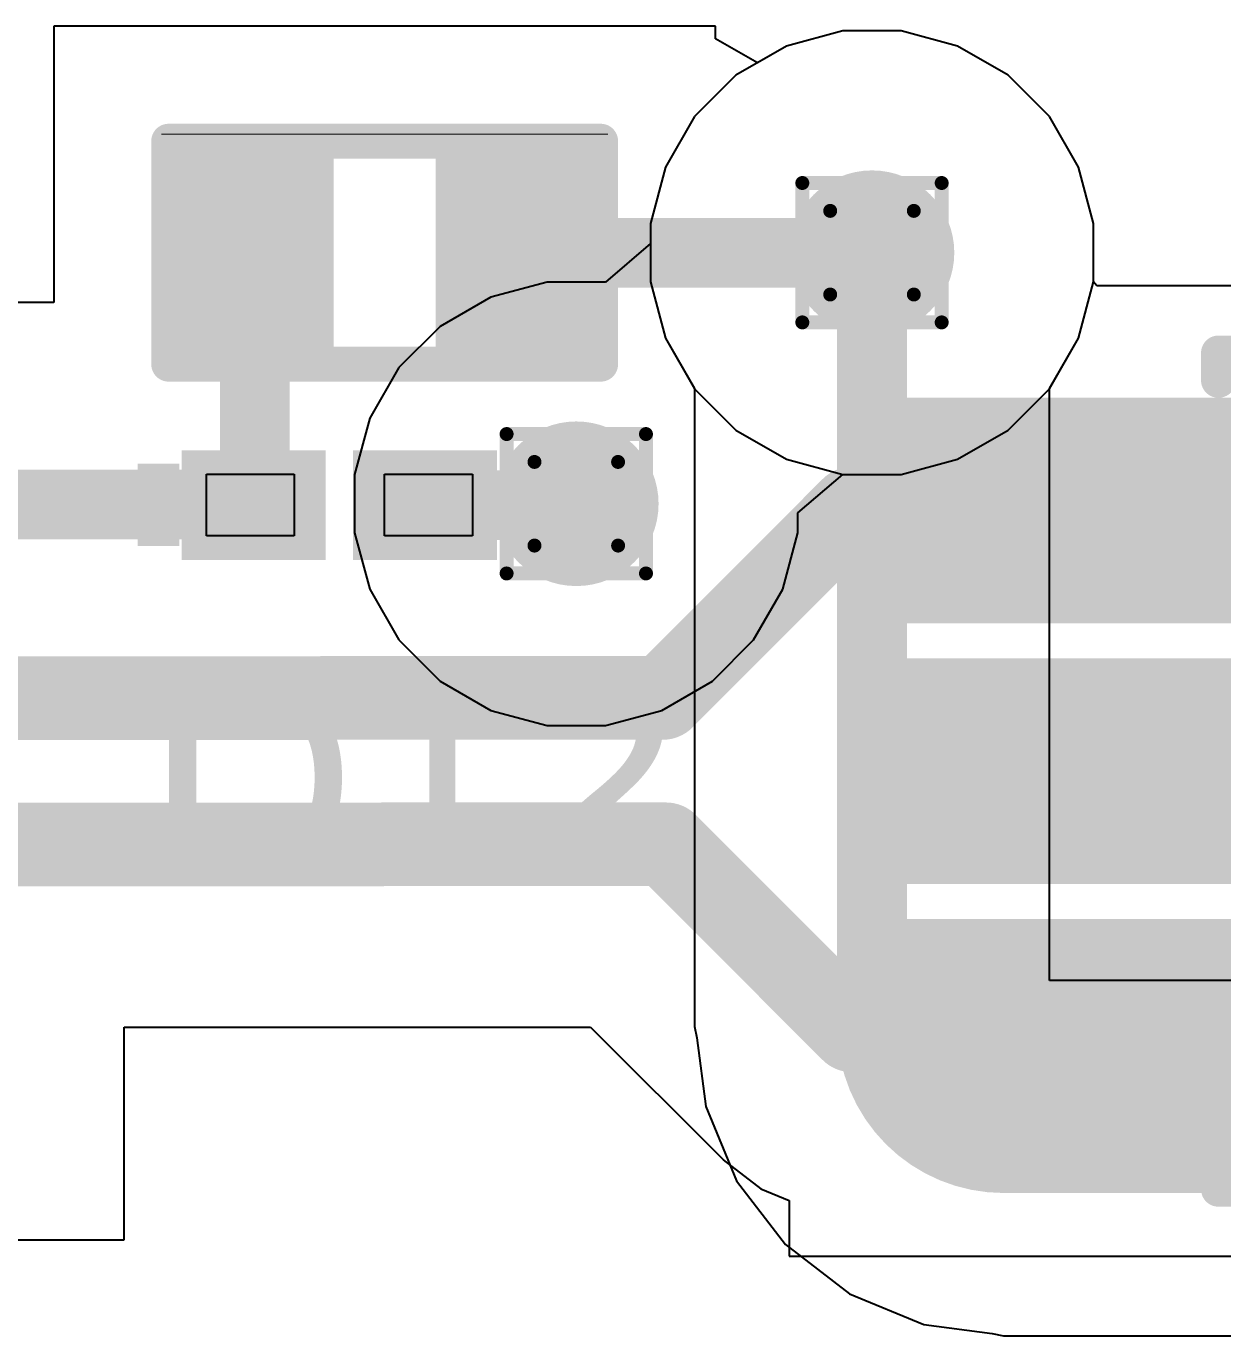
# Model space of a CAD drawing. Header units: inches. Extents: x -5 to 230, y -4 to 159.
# Drawn here: x 2.334 to 6.696, y 26.492 to 31.264 of the extents above; entities that cross this region are included whole.
import ezdxf

# ---------------------------------------------------------------- set-up
doc = ezdxf.new("R2010")
doc.units = ezdxf.units.IN
for name, color, linetype in [('Bottom Layer', 5, 'Continuous'), ('Drill Drawing', 1, 'Continuous'), ('Layer 1', 16, 'Continuous'), ('Layer 2', 76, 'Continuous'), ('Top Layer', 1, 'Continuous'), ('Top Overlay', 2, 'Continuous'), ('Top Paste', 8, 'Continuous'), ('Top Solder', 216, 'Continuous'), ('Via Holes', 16, 'Continuous')]:
    doc.layers.add(name, color=color, linetype=linetype)
doc.styles.add('Arial', font='', dxfattribs={"height": 0.2})
doc.styles.get('Arial').set_extended_font_data('Arial')

# ---------------------------------------------------------------- blocks, each defined once
blk = doc.blocks.new('SOT_23_6_70')
at = {"layer": 'Top Layer'}
for points in [[(-1.91999743, 1.26000002), (-0.69999733, 1.26000002), (-0.69999733, 0.64000126), (-1.91999743, 0.64000126)], [(0.70000241, 1.26000002), (1.92000251, 1.26000002), (1.92000251, 0.64000126), (0.70000241, 0.64000126)], [(-1.91999743, 0.30999938), (-0.69999733, 0.30999938), (-0.69999733, -0.30999938), (-1.91999743, -0.30999938)], [(0.70000241, 0.30999938), (1.92000251, 0.30999938), (1.92000251, -0.30999938), (0.70000241, -0.30999938)], [(-1.91999743, -0.64000126), (-0.69999733, -0.64000126), (-0.69999733, -1.26000002), (-1.91999743, -1.26000002)], [(0.70000241, -0.64000126), (1.92000251, -0.64000126), (1.92000251, -1.26000002), (0.70000241, -1.26000002)]]:
    blk.add_hatch(color=1, dxfattribs=at).paths.add_polyline_path(points)
at = {"layer": 'Top Paste'}
for points in [[(-1.91999743, 1.26000002), (-0.69999733, 1.26000002), (-0.69999733, 0.64000126), (-1.91999743, 0.64000126)], [(0.70000241, 1.26000002), (1.92000251, 1.26000002), (1.92000251, 0.64000126), (0.70000241, 0.64000126)], [(-1.91999743, 0.30999938), (-0.69999733, 0.30999938), (-0.69999733, -0.30999938), (-1.91999743, -0.30999938)], [(0.70000241, 0.30999938), (1.92000251, 0.30999938), (1.92000251, -0.30999938), (0.70000241, -0.30999938)], [(-1.91999743, -0.64000126), (-0.69999733, -0.64000126), (-0.69999733, -1.26000002), (-1.91999743, -1.26000002)], [(0.70000241, -0.64000126), (1.92000251, -0.64000126), (1.92000251, -1.26000002), (0.70000241, -1.26000002)]]:
    blk.add_hatch(color=8, dxfattribs=at).paths.add_polyline_path(points)
at = {"layer": 'Top Solder'}
for points in [[(-2.02159743, 1.36160002), (-0.59839733, 1.36160002), (-0.59839733, 0.53840126), (-2.02159743, 0.53840126)], [(0.5984024099999999, 1.36160002), (2.02160251, 1.36160002), (2.02160251, 0.53840126), (0.5984024099999999, 0.53840126)], [(-2.02159743, 0.41159938), (-0.59839733, 0.41159938), (-0.59839733, -0.41159938), (-2.02159743, -0.41159938)], [(0.5984024099999999, 0.41159938), (2.02160251, 0.41159938), (2.02160251, -0.41159938), (0.5984024099999999, -0.41159938)], [(-2.02159743, -0.53840126), (-0.59839733, -0.53840126), (-0.59839733, -1.36160002), (-2.02159743, -1.36160002)], [(0.5984024099999999, -0.53840126), (2.02160251, -0.53840126), (2.02160251, -1.36160002), (0.5984024099999999, -1.36160002)]]:
    blk.add_hatch(color=216, dxfattribs=at).paths.add_polyline_path(points)
at = {"layer": 'Top Overlay'}
for points in [[(-0.889, 1.524, 0.127, 0.127, 0), (-0.889, 1.4240002, 0.127, 0.127, 0)], [(0.8636, 1.524, 0.127, 0.127, 0), (-0.889, 1.524, 0.127, 0.127, 0)], [(0.8636, 1.524, 0.127, 0.127, 0), (0.8636, 1.4240002, 0.127, 0.127, 0)], [(-2.1844, 1.0922, 0.127, 0.127, 0), (-2.1844, 0.8382, 0.127, 0.127, 0)], [(-2.0574, 0.9652, 0.127, 0.127, 0), (-2.1844, 1.0922, 0.127, 0.127, 0)], [(-2.0574, 0.9652, 0.127, 0.127, 0), (-2.1844, 0.8382, 0.127, 0.127, 0)], [(-0.889, -1.4240002, 0.127, 0.127, 0), (-0.889, -1.524, 0.127, 0.127, 0)], [(0.8636, -1.4240002, 0.127, 0.127, 0), (0.8636, -1.524, 0.127, 0.127, 0)], [(0.8636, -1.524, 0.127, 0.127, 0), (-0.889, -1.524, 0.127, 0.127, 0)]]:
    blk.add_lwpolyline(points, format="xyseb", dxfattribs=at)
for points in [[(-0.9207499999999998, 1.524, 0.0635, 0.0635, 1), (-0.85725, 1.524, 0.0635, 0.0635, 1)], [(-0.9207499999999998, 1.524, 0.0635, 0.0635, 1), (-0.85725, 1.524, 0.0635, 0.0635, 1)], [(0.83185, 1.524, 0.0635, 0.0635, 1), (0.8953499999999999, 1.524, 0.0635, 0.0635, 1)], [(0.83185, 1.524, 0.0635, 0.0635, 1), (0.8953499999999999, 1.524, 0.0635, 0.0635, 1)], [(-0.9207499999999998, 1.4240002, 0.0635, 0.0635, 1), (-0.85725, 1.4240002, 0.0635, 0.0635, 1)], [(0.83185, 1.4240002, 0.0635, 0.0635, 1), (0.8953499999999999, 1.4240002, 0.0635, 0.0635, 1)], [(-2.21615, 1.0922, 0.0635, 0.0635, 1), (-2.15265, 1.0922, 0.0635, 0.0635, 1)], [(-2.21615, 1.0922, 0.0635, 0.0635, 1), (-2.15265, 1.0922, 0.0635, 0.0635, 1)], [(-2.08915, 0.9652, 0.0635, 0.0635, 1), (-2.02565, 0.9652, 0.0635, 0.0635, 1)], [(-2.08915, 0.9652, 0.0635, 0.0635, 1), (-2.02565, 0.9652, 0.0635, 0.0635, 1)], [(-2.21615, 0.8382, 0.0635, 0.0635, 1), (-2.15265, 0.8382, 0.0635, 0.0635, 1)], [(-2.21615, 0.8382, 0.0635, 0.0635, 1), (-2.15265, 0.8382, 0.0635, 0.0635, 1)], [(-0.9207499999999998, -1.4240002, 0.0635, 0.0635, 1), (-0.85725, -1.4240002, 0.0635, 0.0635, 1)], [(0.83185, -1.4240002, 0.0635, 0.0635, 1), (0.8953499999999999, -1.4240002, 0.0635, 0.0635, 1)], [(-0.9207499999999998, -1.524, 0.0635, 0.0635, 1), (-0.85725, -1.524, 0.0635, 0.0635, 1)], [(-0.9207499999999998, -1.524, 0.0635, 0.0635, 1), (-0.85725, -1.524, 0.0635, 0.0635, 1)], [(0.83185, -1.524, 0.0635, 0.0635, 1), (0.8953499999999999, -1.524, 0.0635, 0.0635, 1)], [(0.83185, -1.524, 0.0635, 0.0635, 1), (0.8953499999999999, -1.524, 0.0635, 0.0635, 1)]]:
    blk.add_lwpolyline(points, format="xyseb", close=True, dxfattribs=at)
blk = doc.blocks.new('R___0402_134')
at = {"layer": 'Top Layer'}
for points in [[(-0.6985, -0.3175), (-0.6985, 0.3175), (-0.2412999999999999, 0.3175), (-0.2413, -0.3175)], [(0.2412999999999999, -0.3175), (0.2413, 0.3175), (0.6985, 0.3175), (0.6985, -0.3175)]]:
    blk.add_hatch(color=1, dxfattribs=at).paths.add_polyline_path(points)
at = {"layer": 'Top Paste'}
for points in [[(-0.6985, -0.3175), (-0.6985, 0.3175), (-0.2412999999999999, 0.3175), (-0.2413, -0.3175)], [(0.2412999999999999, -0.3175), (0.2413, 0.3175), (0.6985, 0.3175), (0.6985, -0.3175)]]:
    blk.add_hatch(color=8, dxfattribs=at).paths.add_polyline_path(points)
at = {"layer": 'Top Solder'}
for points in [[(-0.75350116, -0.37250116), (-0.75350116, 0.37250116), (-0.1862988399999999, 0.37250116), (-0.18629884, -0.37250116)], [(0.1862988399999999, -0.37250116), (0.18629884, 0.37250116), (0.75350116, 0.37250116), (0.75350116, -0.37250116)]]:
    blk.add_hatch(color=216, dxfattribs=at).paths.add_polyline_path(points)
at = {"layer": 'Top Overlay'}
for points in [[(0.7874, 0.4064, 0.127, 0.127, 0), (-0.7874, 0.4064, 0.127, 0.127, 0)], [(-0.7874, 0.4064, 0.127, 0.127, 0), (-0.7874, -0.4064, 0.127, 0.127, 0)], [(0.7874, 0.4064, 0.127, 0.127, 0), (0.7874, -0.4064, 0.127, 0.127, 0)], [(0.7874, -0.4064, 0.127, 0.127, 0), (-0.7874, -0.4064, 0.127, 0.127, 0)], [(0.8128, -0.4318, 0.0032258, 0.0032258, 0), (-0.8128, -0.4318, 0.0032258, 0.0032258, 0)]]:
    blk.add_lwpolyline(points, format="xyseb", dxfattribs=at)
for points in [[(-0.8191499999999999, 0.4064, 0.0635, 0.0635, 1), (-0.7556499999999999, 0.4064, 0.0635, 0.0635, 1)], [(-0.8191499999999999, 0.4064, 0.0635, 0.0635, 1), (-0.7556499999999999, 0.4064, 0.0635, 0.0635, 1)], [(0.7556499999999999, 0.4064, 0.0635, 0.0635, 1), (0.8191499999999999, 0.4064, 0.0635, 0.0635, 1)], [(0.7556499999999999, 0.4064, 0.0635, 0.0635, 1), (0.8191499999999999, 0.4064, 0.0635, 0.0635, 1)], [(-0.8191499999999999, -0.4064, 0.0635, 0.0635, 1), (-0.7556499999999999, -0.4064, 0.0635, 0.0635, 1)], [(-0.8191499999999999, -0.4064, 0.0635, 0.0635, 1), (-0.7556499999999999, -0.4064, 0.0635, 0.0635, 1)], [(0.7556499999999999, -0.4064, 0.0635, 0.0635, 1), (0.8191499999999999, -0.4064, 0.0635, 0.0635, 1)], [(0.7556499999999999, -0.4064, 0.0635, 0.0635, 1), (0.8191499999999999, -0.4064, 0.0635, 0.0635, 1)], [(-0.81360518, -0.4318, 0.0016129, 0.0016129, 1), (-0.8119948199999999, -0.4318, 0.0016129, 0.0016129, 1)], [(0.8119948199999999, -0.4318, 0.0016129, 0.0016129, 1), (0.81360518, -0.4318, 0.0016129, 0.0016129, 1)]]:
    blk.add_lwpolyline(points, format="xyseb", close=True, dxfattribs=at)
blk = doc.blocks.new('D_____0201_209')
at = {"layer": 'Top Layer'}
for points in [[(-0.52499895, 0.1499997), (-0.09999852999999999, 0.1499997), (-0.09999852999999999, -0.1499997), (-0.52499895, -0.1499997)], [(0.09999852999999999, 0.1499997), (0.52499895, 0.1499997), (0.52499895, -0.1499997), (0.09999852999999999, -0.1499997)]]:
    blk.add_hatch(color=1, dxfattribs=at).paths.add_polyline_path(points)
at = {"layer": 'Top Overlay'}
blk.add_hatch(color=2, dxfattribs=at).paths.add_polyline_path([(-0.7355128799999999, -0.14936978), (-0.58311288, -0.14936978), (-0.58311288, 0.15062962), (-0.7355128799999999, 0.15062962)])
at = {"layer": 'Top Solder'}
for points in [[(-0.5749988500000001, 0.1999996), (-0.04999863, 0.1999996), (-0.04999863, -0.1999996), (-0.5749988500000001, -0.1999996)], [(0.04999863, 0.1999996), (0.5749988500000001, 0.1999996), (0.5749988500000001, -0.1999996), (0.04999863, -0.1999996)]]:
    blk.add_hatch(color=216, dxfattribs=at).paths.add_polyline_path(points)
at = {"layer": 'Top Paste'}
for p, q in [((-0.4850003, -0.11249914), (-0.4850003, 0.11249914)), ((-0.4850003, 0.11249914), (-0.16500094, 0.11249914)), ((-0.16500094, 0.11249914), (-0.16500094, -0.11249914)), ((0.16500094, -0.11249914), (0.16500094, 0.11249914)), ((0.16500094, 0.11249914), (0.4850003, 0.11249914)), ((0.4850003, 0.11249914), (0.4850003, -0.11249914)), ((-0.16500094, -0.11249914), (-0.4850003, -0.11249914)), ((0.4850003, -0.11249914), (0.16500094, -0.11249914))]:
    blk.add_line(p, q, dxfattribs=at)

msp = doc.modelspace()

# ---------------------------------------------------------------- hatches: boundary and pattern name
at = {"layer": 'Bottom Layer'}
h = msp.add_hatch(color=5, dxfattribs=at)
edge = h.paths.add_edge_path()
edge.add_arc((5.41727644, 30.43894852), 0.2999994, 0, 360)
h = msp.add_hatch(color=5, dxfattribs=at)
edge = h.paths.add_edge_path()
edge.add_arc((4.33932838, 29.52397448), 0.2999994, 0, 360)
at = {"layer": 'Layer 1'}
h = msp.add_hatch(color=16, dxfattribs=at)
edge = h.paths.add_edge_path()
edge.add_arc((5.41727644, 30.43894852), 0.2999994, 0, 360)
h = msp.add_hatch(color=16, dxfattribs=at)
edge = h.paths.add_edge_path()
edge.add_arc((4.33932838, 29.52397448), 0.2999994, 0, 360)
at = {"layer": 'Layer 2'}
h = msp.add_hatch(color=76, dxfattribs=at)
edge = h.paths.add_edge_path()
edge.add_arc((5.41727644, 30.43894852), 0.2999994, 0, 360)
h = msp.add_hatch(color=76, dxfattribs=at)
edge = h.paths.add_edge_path()
edge.add_arc((4.33932838, 29.52397448), 0.2999994, 0, 360)
at = {"layer": 'Top Layer'}
h = msp.add_hatch(color=1, dxfattribs=at)
edge = h.paths.add_edge_path()
edge.add_arc((5.41727644, 30.43894852), 0.2999994, 0, 360)
h = msp.add_hatch(color=1, dxfattribs=at)
edge = h.paths.add_edge_path()
edge.add_arc((4.33932838, 29.52397448), 0.2999994, 0, 360)
at = {"layer": 'Via Holes'}
h = msp.add_hatch(color=7, dxfattribs=at)
edge = h.paths.add_edge_path()
edge.add_arc((5.41727644, 30.43894852), 0.1499997, 0, 360)
h = msp.add_hatch(color=7, dxfattribs=at)
edge = h.paths.add_edge_path()
edge.add_arc((4.33932838, 29.52397448), 0.1499997, 0, 360)

# ---------------------------------------------------------------- linework, layer by layer
at = {"layer": 'Bottom Layer'}
for p, q in [((5.31090124, 31.24694792), (5.1054, 31.19188326)), ((5.52365164, 31.24694792), (5.31090124, 31.24694792)), ((5.72915288, 31.19188326), (5.52365164, 31.24694792)), ((5.1054, 31.19188326), (4.92115348, 31.08550806)), ((5.913399399999999, 31.08550806), (5.72915288, 31.19188326)), ((4.92115348, 31.08550806), (4.7707169, 30.93507147999999)), ((6.063835979999999, 30.93507147999999), (5.913399399999999, 31.08550806)), ((4.7707169, 30.93507147999999), (4.6643417, 30.75082496)), ((6.170211179999999, 30.75082496), (6.063835979999999, 30.93507147999999)), ((4.6643417, 30.75082496), (4.60927704, 30.54532372)), ((6.225275839999999, 30.54532372), (6.170211179999999, 30.75082496)), ((4.60927704, 30.54532372), (4.60927704, 30.33257331999999)), ((6.225275839999999, 30.33257331999999), (6.225275839999999, 30.54532372)), ((4.60927704, 30.33257331999999), (4.6643417, 30.12707208)), ((6.170211179999999, 30.12707208), (6.225275839999999, 30.33257331999999)), ((4.6643417, 30.12707208), (4.76983552, 29.9443521)), ((6.06471736, 29.9443521), (6.170211179999999, 30.12707208)), ((4.76983552, 29.9443521), (4.76983552, 27.61890336)), ((6.06471736, 27.78647223999999), (6.06471736, 29.9443521)), ((9.459376559999999, 27.78647223999999), (6.06471736, 27.78647223999999)), ((4.76983552, 27.61890336), (4.77818196, 27.57695018)), ((4.77818196, 27.57695018), (4.81097336, 27.32786253999999)), ((4.81097336, 27.32786253999999), (4.92330994, 27.05665912)), ((4.92330994, 27.05665912), (5.10201418, 26.82376906)), ((5.10201418, 26.82376906), (5.334904239999999, 26.64506482)), ((5.334904239999999, 26.64506482), (5.606107659999999, 26.53272824)), ((5.606107659999999, 26.53272824), (5.855195299999999, 26.49993684)), ((5.855195299999999, 26.49993684), (5.897148479999999, 26.4915904)), ((5.897148479999999, 26.4915904), (23.1950006, 26.4915904))]:
    msp.add_line(p, q, dxfattribs=at)
for points in [[(5.41727644, 27.61890336, 0.254, 0.254, 0), (5.41727644, 30.43894852, 0.254, 0.254, 0)], [(5.897148479999999, 27.13903132, 0.254, 0.254, -0.4142135623730951), (5.41727644, 27.61890336, 0.254, 0.254, 0)], [(5.897148479999999, 27.13903132, 0.254, 0.254, 0), (31.1600088, 27.13903132, 0.254, 0.254, 0)]]:
    msp.add_lwpolyline(points, format="xyseb", dxfattribs=at)
for points in [[(5.35377644, 30.43894852, 0.127, 0.127, 1), (5.48077644, 30.43894852, 0.127, 0.127, 1)], [(5.35377644, 27.61890336, 0.127, 0.127, 1), (5.48077644, 27.61890336, 0.127, 0.127, 1)], [(5.35377644, 27.61890336, 0.127, 0.127, 1), (5.48077644, 27.61890336, 0.127, 0.127, 1)], [(5.83364848, 27.13903132, 0.127, 0.127, 1), (5.96064848, 27.13903132, 0.127, 0.127, 1)], [(5.83364848, 27.13903132, 0.127, 0.127, 1), (5.96064848, 27.13903132, 0.127, 0.127, 1)]]:
    msp.add_lwpolyline(points, format="xyseb", close=True, dxfattribs=at)
at = {"layer": 'Drill Drawing'}
for points in [[(5.16327644, 30.69294852, 0.0508, 0.0508, 0), (5.67127644, 30.69294852, 0.0508, 0.0508, 0)], [(5.16327644, 30.18494852, 0.0508, 0.0508, 0), (5.16327644, 30.69294852, 0.0508, 0.0508, 0)], [(5.67127644, 30.18494852, 0.0508, 0.0508, 0), (5.67127644, 30.69294852, 0.0508, 0.0508, 0)], [(5.26487644, 30.59134852, 0.0508, 0.0508, 0), (5.569676439999999, 30.59134852, 0.0508, 0.0508, 0)], [(5.26487644, 30.28654852, 0.0508, 0.0508, 0), (5.26487644, 30.59134852, 0.0508, 0.0508, 0)], [(5.569676439999999, 30.28654852, 0.0508, 0.0508, 0), (5.569676439999999, 30.59134852, 0.0508, 0.0508, 0)], [(5.26487644, 30.28654852, 0.0508, 0.0508, 0), (5.569676439999999, 30.28654852, 0.0508, 0.0508, 0)], [(5.16327644, 30.18494852, 0.0508, 0.0508, 0), (5.67127644, 30.18494852, 0.0508, 0.0508, 0)], [(4.08532838, 29.77797448, 0.0508, 0.0508, 0), (4.593328379999999, 29.77797448, 0.0508, 0.0508, 0)], [(4.08532838, 29.26997448, 0.0508, 0.0508, 0), (4.08532838, 29.77797448, 0.0508, 0.0508, 0)], [(4.593328379999999, 29.26997448, 0.0508, 0.0508, 0), (4.593328379999999, 29.77797448, 0.0508, 0.0508, 0)], [(4.18692838, 29.67637448, 0.0508, 0.0508, 0), (4.49172838, 29.67637448, 0.0508, 0.0508, 0)], [(4.18692838, 29.37157448, 0.0508, 0.0508, 0), (4.18692838, 29.67637448, 0.0508, 0.0508, 0)], [(4.49172838, 29.37157448, 0.0508, 0.0508, 0), (4.49172838, 29.67637448, 0.0508, 0.0508, 0)], [(4.18692838, 29.37157448, 0.0508, 0.0508, 0), (4.49172838, 29.37157448, 0.0508, 0.0508, 0)], [(4.08532838, 29.26997448, 0.0508, 0.0508, 0), (4.593328379999999, 29.26997448, 0.0508, 0.0508, 0)]]:
    msp.add_lwpolyline(points, format="xyseb", dxfattribs=at)
for points in [[(5.15057644, 30.69294852, 0.0254, 0.0254, 1), (5.175976439999999, 30.69294852, 0.0254, 0.0254, 1)], [(5.15057644, 30.69294852, 0.0254, 0.0254, 1), (5.175976439999999, 30.69294852, 0.0254, 0.0254, 1)], [(5.658576439999999, 30.69294852, 0.0254, 0.0254, 1), (5.683976439999999, 30.69294852, 0.0254, 0.0254, 1)], [(5.658576439999999, 30.69294852, 0.0254, 0.0254, 1), (5.683976439999999, 30.69294852, 0.0254, 0.0254, 1)], [(5.25217644, 30.59134852, 0.0254, 0.0254, 1), (5.27757644, 30.59134852, 0.0254, 0.0254, 1)], [(5.25217644, 30.59134852, 0.0254, 0.0254, 1), (5.27757644, 30.59134852, 0.0254, 0.0254, 1)], [(5.55697644, 30.59134852, 0.0254, 0.0254, 1), (5.582376439999999, 30.59134852, 0.0254, 0.0254, 1)], [(5.55697644, 30.59134852, 0.0254, 0.0254, 1), (5.582376439999999, 30.59134852, 0.0254, 0.0254, 1)], [(5.25217644, 30.28654852, 0.0254, 0.0254, 1), (5.27757644, 30.28654852, 0.0254, 0.0254, 1)], [(5.25217644, 30.28654852, 0.0254, 0.0254, 1), (5.27757644, 30.28654852, 0.0254, 0.0254, 1)], [(5.55697644, 30.28654852, 0.0254, 0.0254, 1), (5.582376439999999, 30.28654852, 0.0254, 0.0254, 1)], [(5.55697644, 30.28654852, 0.0254, 0.0254, 1), (5.582376439999999, 30.28654852, 0.0254, 0.0254, 1)], [(5.15057644, 30.18494852, 0.0254, 0.0254, 1), (5.175976439999999, 30.18494852, 0.0254, 0.0254, 1)], [(5.15057644, 30.18494852, 0.0254, 0.0254, 1), (5.175976439999999, 30.18494852, 0.0254, 0.0254, 1)], [(5.658576439999999, 30.18494852, 0.0254, 0.0254, 1), (5.683976439999999, 30.18494852, 0.0254, 0.0254, 1)], [(5.658576439999999, 30.18494852, 0.0254, 0.0254, 1), (5.683976439999999, 30.18494852, 0.0254, 0.0254, 1)], [(4.072628379999999, 29.77797448, 0.0254, 0.0254, 1), (4.09802838, 29.77797448, 0.0254, 0.0254, 1)], [(4.072628379999999, 29.77797448, 0.0254, 0.0254, 1), (4.09802838, 29.77797448, 0.0254, 0.0254, 1)], [(4.580628379999999, 29.77797448, 0.0254, 0.0254, 1), (4.60602838, 29.77797448, 0.0254, 0.0254, 1)], [(4.580628379999999, 29.77797448, 0.0254, 0.0254, 1), (4.60602838, 29.77797448, 0.0254, 0.0254, 1)], [(4.17422838, 29.67637448, 0.0254, 0.0254, 1), (4.19962838, 29.67637448, 0.0254, 0.0254, 1)], [(4.17422838, 29.67637448, 0.0254, 0.0254, 1), (4.19962838, 29.67637448, 0.0254, 0.0254, 1)], [(4.479028379999999, 29.67637448, 0.0254, 0.0254, 1), (4.504428379999999, 29.67637448, 0.0254, 0.0254, 1)], [(4.479028379999999, 29.67637448, 0.0254, 0.0254, 1), (4.504428379999999, 29.67637448, 0.0254, 0.0254, 1)], [(4.17422838, 29.37157448, 0.0254, 0.0254, 1), (4.19962838, 29.37157448, 0.0254, 0.0254, 1)], [(4.17422838, 29.37157448, 0.0254, 0.0254, 1), (4.19962838, 29.37157448, 0.0254, 0.0254, 1)], [(4.479028379999999, 29.37157448, 0.0254, 0.0254, 1), (4.504428379999999, 29.37157448, 0.0254, 0.0254, 1)], [(4.479028379999999, 29.37157448, 0.0254, 0.0254, 1), (4.504428379999999, 29.37157448, 0.0254, 0.0254, 1)], [(4.072628379999999, 29.26997448, 0.0254, 0.0254, 1), (4.09802838, 29.26997448, 0.0254, 0.0254, 1)], [(4.072628379999999, 29.26997448, 0.0254, 0.0254, 1), (4.09802838, 29.26997448, 0.0254, 0.0254, 1)], [(4.580628379999999, 29.26997448, 0.0254, 0.0254, 1), (4.60602838, 29.26997448, 0.0254, 0.0254, 1)], [(4.580628379999999, 29.26997448, 0.0254, 0.0254, 1), (4.60602838, 29.26997448, 0.0254, 0.0254, 1)]]:
    msp.add_lwpolyline(points, format="xyseb", close=True, dxfattribs=at)
at = {"layer": 'Layer 1'}
for p, q in [((5.31090124, 31.24694792), (5.1054, 31.19188326)), ((5.52365164, 31.24694792), (5.31090124, 31.24694792)), ((5.72915288, 31.19188326), (5.52365164, 31.24694792)), ((5.1054, 31.19188326), (4.92115348, 31.08550806)), ((5.913399399999999, 31.08550806), (5.72915288, 31.19188326)), ((4.92115348, 31.08550806), (4.7707169, 30.93507147999999)), ((6.063835979999999, 30.93507147999999), (5.913399399999999, 31.08550806)), ((4.7707169, 30.93507147999999), (4.6643417, 30.75082496)), ((6.170211179999999, 30.75082496), (6.063835979999999, 30.93507147999999)), ((4.6643417, 30.75082496), (4.60927704, 30.54532372)), ((6.225275839999999, 30.54532372), (6.170211179999999, 30.75082496)), ((4.60927704, 30.54532372), (4.60927704, 30.33257331999999)), ((6.225275839999999, 30.33257331999999), (6.225275839999999, 30.54532372)), ((4.60927704, 30.33257331999999), (4.6643417, 30.12707208)), ((6.170211179999999, 30.12707208), (6.225275839999999, 30.33257331999999)), ((4.6643417, 30.12707208), (4.7707169, 29.94282556)), ((6.063835979999999, 29.94282556), (6.170211179999999, 30.12707208)), ((4.7707169, 29.94282556), (4.92115348, 29.79238898)), ((5.913399399999999, 29.79238898), (6.063835979999999, 29.94282556)), ((4.92115348, 29.79238898), (5.1054, 29.68601378)), ((5.72915288, 29.68601378), (5.913399399999999, 29.79238898)), ((5.1054, 29.68601378), (5.31090124, 29.63094912)), ((5.52365164, 29.63094912), (5.72915288, 29.68601378)), ((5.31090124, 29.63094912), (5.52365164, 29.63094912))]:
    msp.add_line(p, q, dxfattribs=at)
at = {"layer": 'Layer 2'}
for p, q in [((5.31090124, 31.24694792), (5.1054, 31.19188326)), ((5.52365164, 31.24694792), (5.31090124, 31.24694792)), ((5.72915288, 31.19188326), (5.52365164, 31.24694792)), ((5.1054, 31.19188326), (4.92115348, 31.08550806)), ((5.913399399999999, 31.08550806), (5.72915288, 31.19188326)), ((4.92115348, 31.08550806), (4.7707169, 30.93507147999999)), ((6.063835979999999, 30.93507147999999), (5.913399399999999, 31.08550806)), ((4.7707169, 30.93507147999999), (4.6643417, 30.75082496)), ((6.170211179999999, 30.75082496), (6.063835979999999, 30.93507147999999)), ((4.6643417, 30.75082496), (4.60927704, 30.54532372)), ((6.225275839999999, 30.54532372), (6.170211179999999, 30.75082496)), ((4.60927704, 30.54532372), (4.60927704, 30.47221744)), ((6.225275839999999, 30.33257331999999), (6.225275839999999, 30.54532372)), ((4.60927704, 30.47221744), (4.4457112, 30.3319815)), ((4.23295318, 30.33197388), (4.02745194, 30.27690922)), ((4.4435141, 30.33197388), (4.23295318, 30.33197388)), ((4.4457112, 30.3319815), (4.4435141, 30.33197388)), ((6.170211179999999, 30.12707208), (6.225275839999999, 30.33257331999999)), ((4.02745194, 30.27690922), (3.84320542, 30.17053402)), ((3.84320542, 30.17053402), (3.69276884, 30.02009744)), ((6.063835979999999, 29.94282556), (6.170211179999999, 30.12707208)), ((3.69276884, 30.02009744), (3.58639364, 29.83585092)), ((5.913399399999999, 29.79238898), (6.063835979999999, 29.94282556)), ((3.58639364, 29.83585092), (3.53132898, 29.63034968)), ((5.72915288, 29.68601378), (5.913399399999999, 29.79238898)), ((5.52365164, 29.63094912), (5.72915288, 29.68601378)), ((3.53132898, 29.63034968), (3.53132898, 29.41759928)), ((5.147327779999999, 29.49070556), (5.31089362, 29.6309415)), ((5.31089362, 29.6309415), (5.31309072, 29.63094912)), ((5.31309072, 29.63094912), (5.52365164, 29.63094912)), ((5.147327779999999, 29.41759928), (5.147327779999999, 29.49070556)), ((3.53132898, 29.41759928), (3.58639364, 29.21209804)), ((5.092263119999999, 29.21209804), (5.147327779999999, 29.41759928)), ((3.58639364, 29.21209804), (3.69276884, 29.02785152)), ((4.98588792, 29.02785152), (5.092263119999999, 29.21209804)), ((3.69276884, 29.02785152), (3.84320542, 28.87741494)), ((4.83545134, 28.87741494), (4.98588792, 29.02785152)), ((3.84320542, 28.87741494), (4.02745194, 28.77103974)), ((4.65120482, 28.77103974), (4.83545134, 28.87741494)), ((4.02745194, 28.77103974), (4.23295318, 28.71597508)), ((4.44570358, 28.71597508), (4.65120482, 28.77103974)), ((4.23295318, 28.71597508), (4.44570358, 28.71597508))]:
    msp.add_line(p, q, dxfattribs=at)
at = {"layer": 'Top Layer'}
for p, q in [((4.84732838, 31.26444852), (2.43432838, 31.26444852)), ((2.43432838, 31.26444852), (2.43432838, 30.25698038)), ((4.84732838, 31.21886314), (4.84732838, 31.26444852)), ((4.99972838, 31.130875), (4.84732838, 31.21886314)), ((5.31090124, 31.24694792), (5.1054, 31.19188326)), ((5.52365164, 31.24694792), (5.31090124, 31.24694792)), ((5.72915288, 31.19188326), (5.52365164, 31.24694792)), ((5.1054, 31.19188326), (4.99972838, 31.130875)), ((5.913399399999999, 31.08550806), (5.72915288, 31.19188326)), ((6.063835979999999, 30.93507147999999), (5.913399399999999, 31.08550806)), ((6.170211179999999, 30.75082496), (6.063835979999999, 30.93507147999999)), ((6.225275839999999, 30.54532372), (6.170211179999999, 30.75082496)), ((6.225275839999999, 30.33257586), (6.225275839999999, 30.54532372)), ((6.2367668, 30.31760002), (6.225275839999999, 30.33257586)), ((7.351796319999999, 30.31760002), (6.2367668, 30.31760002)), ((2.43432838, 30.25698038), (0.17508474, 30.25698038)), ((2.69108174, 26.84101058), (2.69108174, 27.61619572)), ((2.69108174, 27.61619572), (3.62971842, 27.61619572)), ((3.62971842, 27.61619572), (3.62973874, 27.61619318)), ((3.62973874, 27.61619318), (3.63434884, 27.61680024)), ((3.63434884, 27.61680024), (4.39086752, 27.61680024)), ((4.39086752, 27.61680024), (4.874133, 27.1335373)), ((4.874133, 27.1335373), (4.874140619999999, 27.13352714)), ((4.874140619999999, 27.13352714), (5.012095639999999, 27.02767264)), ((5.012095639999999, 27.02767264), (5.11579876, 26.98471616)), ((5.11579876, 26.98471616), (5.11579876, 26.78159998)), ((0.17508474, 26.84101058), (2.69108174, 26.84101058)), ((5.11579876, 26.78159998), (7.351796319999999, 26.78159998))]:
    msp.add_line(p, q, dxfattribs=at)
for points in [[(3.16712854, 30.43514868, 0.254, 0.254, 0), (3.17092838, 30.43894852, 0.254, 0.254, 0)], [(3.16712854, 29.52298896, 0.254, 0.254, 0), (3.16712854, 30.43514868, 0.254, 0.254, 0)], [(4.110728379999999, 30.43894852, 0.254, 0.254, 0), (5.41727644, 30.43894852, 0.254, 0.254, 0)], [(1.43547592, 29.5215818, 0.254, 0.254, 0), (3.16093602, 29.5215818, 0.254, 0.254, 0)], [(3.16093602, 29.5215818, 0.254, 0.254, 0), (3.1633287, 29.51918912, 0.254, 0.254, 0)], [(3.1633287, 29.51918912, 0.254, 0.254, 0), (3.16712854, 29.52298896, 0.254, 0.254, 0)], [(3.788326179999999, 29.51918912, 0.254, 0.254, 0), (4.33932838, 29.51918912, 0.254, 0.254, 0)], [(3.788326179999999, 29.51918912, 0.254, 0.254, 0), (3.80322074, 29.50429456, 0.254, 0.254, 0)], [(4.33932838, 29.51918912, 0.254, 0.254, 0), (4.33932838, 29.52397448, 0.254, 0.254, 0)], [(4.65504276, 28.8163, 0.3048, 0.3048, 0), (5.34514552, 29.50640276, 0.3048, 0.3048, 0)], [(5.34514552, 29.50640276, 0.3048, 0.3048, 0), (6.22699542, 29.50640276, 0.3048, 0.3048, 0)], [(6.22699542, 29.50640276, 0.3048, 0.3048, 0), (6.233797539999999, 29.49960064, 0.3048, 0.3048, 0)], [(1.49137624, 28.81569548, 0.3048, 0.3048, 0), (3.40879938, 28.81569548, 0.3048, 0.3048, 0)], [(3.40879938, 28.81569548, 0.3048, 0.3048, 0), (3.4094039, 28.8163, 0.3048, 0.3048, 0)], [(3.4094039, 28.8163, 0.3048, 0.3048, 0), (4.65504276, 28.8163, 0.3048, 0.3048, 0)], [(1.49137624, 28.28229548, 0.3048, 0.3048, 0), (3.62973874, 28.28229548, 0.3048, 0.3048, 0)], [(3.62973874, 28.28229548, 0.3048, 0.3048, 0), (3.63034326, 28.2829, 0.3048, 0.3048, 0)], [(3.63034326, 28.2829, 0.3048, 0.3048, 0), (4.66677756, 28.2829, 0.3048, 0.3048, 0)], [(4.66677756, 28.2829, 0.3048, 0.3048, 0), (5.34514552, 27.60453204, 0.3048, 0.3048, 0)], [(5.34514552, 27.60453204, 0.3048, 0.3048, 0), (6.22886486, 27.60453204, 0.3048, 0.3048, 0)], [(6.22886486, 27.60453204, 0.3048, 0.3048, 0), (6.231968739999999, 27.60142816, 0.3048, 0.3048, 0)]]:
    msp.add_lwpolyline(points, format="xyseb", dxfattribs=at)
for points in [[(3.10362854, 30.43514868, 0.127, 0.127, 1), (3.23062854, 30.43514868, 0.127, 0.127, 1)], [(3.10362854, 30.43514868, 0.127, 0.127, 1), (3.23062854, 30.43514868, 0.127, 0.127, 1)], [(3.10742838, 30.43894852, 0.127, 0.127, 1), (3.23442838, 30.43894852, 0.127, 0.127, 1)], [(4.04722838, 30.43894852, 0.127, 0.127, 1), (4.17422838, 30.43894852, 0.127, 0.127, 1)], [(5.35377644, 30.43894852, 0.127, 0.127, 1), (5.48077644, 30.43894852, 0.127, 0.127, 1)], [(3.09743602, 29.5215818, 0.127, 0.127, 1), (3.22443602, 29.5215818, 0.127, 0.127, 1)], [(3.09743602, 29.5215818, 0.127, 0.127, 1), (3.22443602, 29.5215818, 0.127, 0.127, 1)], [(3.0998287, 29.51918912, 0.127, 0.127, 1), (3.2268287, 29.51918912, 0.127, 0.127, 1)], [(3.0998287, 29.51918912, 0.127, 0.127, 1), (3.2268287, 29.51918912, 0.127, 0.127, 1)], [(3.10362854, 29.52298896, 0.127, 0.127, 1), (3.23062854, 29.52298896, 0.127, 0.127, 1)], [(3.10362854, 29.52298896, 0.127, 0.127, 1), (3.23062854, 29.52298896, 0.127, 0.127, 1)], [(3.72482618, 29.51918912, 0.127, 0.127, 1), (3.85182618, 29.51918912, 0.127, 0.127, 1)], [(3.72482618, 29.51918912, 0.127, 0.127, 1), (3.85182618, 29.51918912, 0.127, 0.127, 1)], [(4.27582838, 29.52397448, 0.127, 0.127, 1), (4.40282838, 29.52397448, 0.127, 0.127, 1)], [(4.27582838, 29.51918912, 0.127, 0.127, 1), (4.40282838, 29.51918912, 0.127, 0.127, 1)], [(4.27582838, 29.51918912, 0.127, 0.127, 1), (4.40282838, 29.51918912, 0.127, 0.127, 1)], [(5.26894552, 29.50640276, 0.1524, 0.1524, 1), (5.42134552, 29.50640276, 0.1524, 0.1524, 1)], [(5.26894552, 29.50640276, 0.1524, 0.1524, 1), (5.42134552, 29.50640276, 0.1524, 0.1524, 1)], [(6.15079542, 29.50640276, 0.1524, 0.1524, 1), (6.30319542, 29.50640276, 0.1524, 0.1524, 1)], [(6.15079542, 29.50640276, 0.1524, 0.1524, 1), (6.30319542, 29.50640276, 0.1524, 0.1524, 1)], [(6.157597539999999, 29.49960064, 0.1524, 0.1524, 1), (6.309997539999999, 29.49960064, 0.1524, 0.1524, 1)], [(3.73972074, 29.50429456, 0.127, 0.127, 1), (3.86672074, 29.50429456, 0.127, 0.127, 1)], [(3.33259938, 28.81569548, 0.1524, 0.1524, 1), (3.48499938, 28.81569548, 0.1524, 0.1524, 1)], [(3.33259938, 28.81569548, 0.1524, 0.1524, 1), (3.48499938, 28.81569548, 0.1524, 0.1524, 1)], [(3.3332039, 28.8163, 0.1524, 0.1524, 1), (3.4856039, 28.8163, 0.1524, 0.1524, 1)], [(3.3332039, 28.8163, 0.1524, 0.1524, 1), (3.4856039, 28.8163, 0.1524, 0.1524, 1)], [(4.57884276, 28.8163, 0.1524, 0.1524, 1), (4.73124276, 28.8163, 0.1524, 0.1524, 1)], [(4.57884276, 28.8163, 0.1524, 0.1524, 1), (4.73124276, 28.8163, 0.1524, 0.1524, 1)], [(3.55353874, 28.28229548, 0.1524, 0.1524, 1), (3.70593874, 28.28229548, 0.1524, 0.1524, 1)], [(3.55353874, 28.28229548, 0.1524, 0.1524, 1), (3.70593874, 28.28229548, 0.1524, 0.1524, 1)], [(3.55414326, 28.2829, 0.1524, 0.1524, 1), (3.70654326, 28.2829, 0.1524, 0.1524, 1)], [(3.55414326, 28.2829, 0.1524, 0.1524, 1), (3.70654326, 28.2829, 0.1524, 0.1524, 1)], [(4.59057756, 28.2829, 0.1524, 0.1524, 1), (4.74297756, 28.2829, 0.1524, 0.1524, 1)], [(4.59057756, 28.2829, 0.1524, 0.1524, 1), (4.74297756, 28.2829, 0.1524, 0.1524, 1)], [(5.26894552, 27.60453204, 0.1524, 0.1524, 1), (5.42134552, 27.60453204, 0.1524, 0.1524, 1)], [(5.26894552, 27.60453204, 0.1524, 0.1524, 1), (5.42134552, 27.60453204, 0.1524, 0.1524, 1)], [(6.15266486, 27.60453204, 0.1524, 0.1524, 1), (6.30506486, 27.60453204, 0.1524, 0.1524, 1)], [(6.15266486, 27.60453204, 0.1524, 0.1524, 1), (6.30506486, 27.60453204, 0.1524, 0.1524, 1)], [(6.155768739999999, 27.60142816, 0.1524, 0.1524, 1), (6.308168739999999, 27.60142816, 0.1524, 0.1524, 1)]]:
    msp.add_lwpolyline(points, format="xyseb", close=True, dxfattribs=at)

# ---------------------------------------------------------------- block references
at = {"rotation": 180}
for name, p in [('R___0402_134', (3.640828379999999, 30.43894852)), ('SOT_23_6_70', (7.543799999999999, 28.5496))]:
    msp.add_blockref(name, p, dxfattribs=at)
msp.add_blockref('D_____0201_209', (3.47582744, 29.51918912))

# ---------------------------------------------------------------- texts
at = {"layer": 'Top Overlay', "style": 'Arial'}
msp.add_text('D12', height=0.7619999999999999, dxfattribs=at).set_placement((2.7676094, 28.13798538))

doc.saveas('drawing.dxf')
